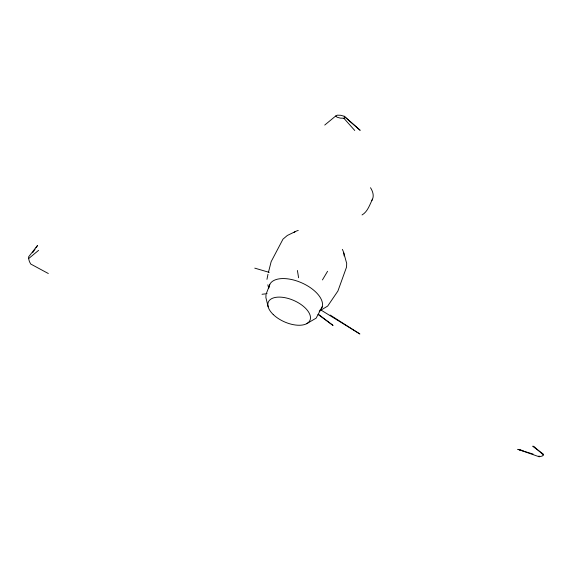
<?xml version="1.0" encoding="UTF-8"?>
<svg xmlns="http://www.w3.org/2000/svg" width="572" height="572" viewBox="0 0 572 572"><rect width="100%" height="100%" fill="white"/><g stroke="black" fill="none" stroke-linecap="round" stroke-linejoin="round"><path stroke-width="0.86" d="M48.32 273.516L30.716 264.021L29.451 261.633L28.6 258.623L28.671 256.757L37.538 245.488L36.05 247.669M266.96 279.35L267.982 274.26M266.009 294.609L265.887 297.569L268.154 306.814M268.382 272.587L271.157 261.64L282.983 239.16L287.301 235.485L295.459 231.524M266.452 293.257L269.812 284.613M372.486 199.206C369.698 204.726 367.696 211.69 362.047 214.95M322.222 306.756L316.116 318.175L306.592 323.731M322.436 279.93L327.577 271.285M32.59 252.767L35.064 249.127M532.539 446.174L543.307 454.096L543.4 454.947L542.206 456.077L539.103 456.742L519.505 449.878M28.6 258.623L38.603 250.336M324.739 125.061L335.75 115.966L337.316 115.179L340.805 115.294L344.158 116.238L360.06 130.223L344.158 116.238M319.19 311.175L327.685 306.07L337.916 291.012L346.532 267.117L346.689 263.427L343.729 252.76M335.75 115.966L337.015 117.189L340.369 118.132L343.858 118.247L345.424 117.46M262.026 294.273L267.074 293.672M522.922 450.6L517.739 449.349L533.054 454.061M254.769 268.139L269.197 272.372M320.198 309.566L359.874 333.984L330.208 315.058M318.018 314.414L333.047 325.447L318.475 314.335M533.59 446.174L543.4 454.947M343.858 118.247L354.747 130.473M267.846 284.806L268.718 288.209M297.411 270.477L298.598 277.777M539.01 455.891L539.103 456.742M294.051 232.382A28.543 14.657 23.8 0 1 298.262 230.43M342.328 249.378A28.543 14.657 23.8 0 1 344.115 255.934M268.983 287.587A28.543 14.657 23.8 0 1 301.623 282.811A28.543 14.657 23.8 0 1 320.227 310.131M370.499 187.723A31.052 15.944 23.8 0 1 371.721 200.579M273.244 314.543A22.723 11.669 23.8 0 0 309.409 321.335A22.723 11.669 23.8 0 0 284.835 297.662A22.723 11.669 23.8 0 0 273.244 314.543"/></g></svg>
